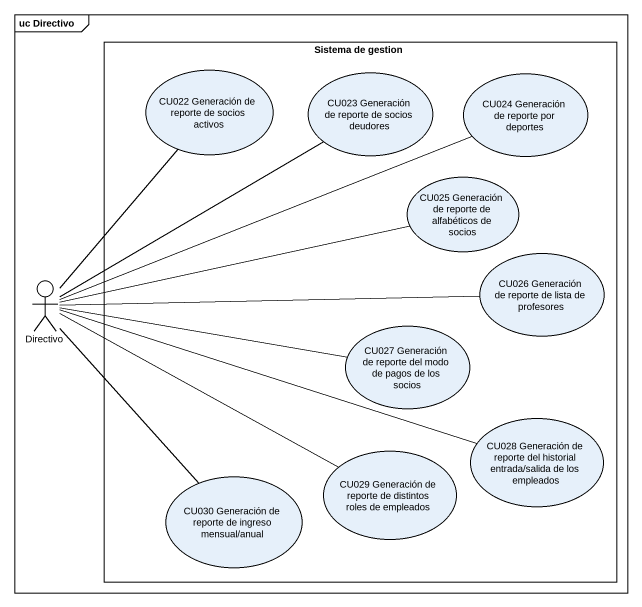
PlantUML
@startuml
mainframe uc Directivo
rectangle "Sistema de gestion" as Sistema_de_gestion {
  usecase "CU022 Generación de reporte de socios activos" as CU022_Generación_de_reporte
  usecase "CU023 Generación de reporte de socios deudores" as CU023_Generación_de_reporte
  usecase "CU024 Generación de reporte por deportes" as CU024_Generación_de_reporte
  usecase "CU025 Generación de reporte de alfabéticos de socios" as CU025_Generación_de_reporte
  usecase "CU026 Generación de reporte de lista de profesores" as CU026_Generación_de_reporte
  usecase "CU027 Generación de reporte del modo de pagos de los socios" as CU027_Generación_de_reporte
  usecase "CU028 Generación de reporte del historial entrada/salida de los empleados" as CU028_Generación_de_reporte
  usecase "CU030 Generación de reporte de ingreso mensual/anual" as CU030_Generación_de_reporte
  usecase "CU029 Generación de reporte de distintos roles de empleados" as CU029_Generación_de_reporte
}
actor Directivo
CU025_Generación_de_reporte -left- Directivo
Directivo -up- CU022_Generación_de_reporte
Directivo -up- CU023_Generación_de_reporte
Directivo -right- CU024_Generación_de_reporte
Directivo -right- CU026_Generación_de_reporte
Directivo -right- CU027_Generación_de_reporte
Directivo -right- CU028_Generación_de_reporte
Directivo -- CU030_Generación_de_reporte
Directivo -right- CU029_Generación_de_reporte
@enduml
